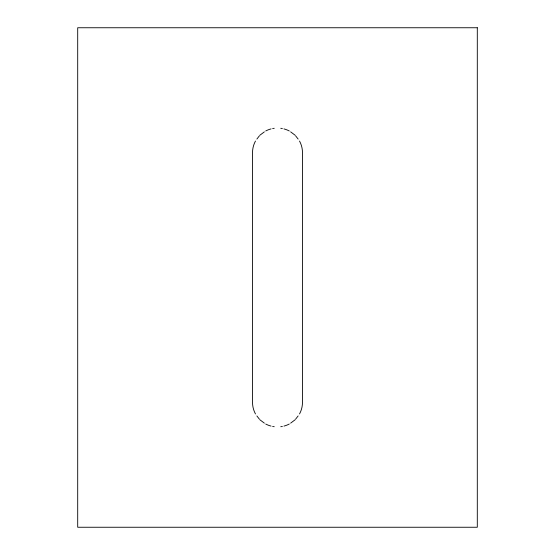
<?xml version="1.0" encoding="UTF-8"?>
<svg xmlns="http://www.w3.org/2000/svg" width="555" height="555" viewBox="0 0 555 555"><rect width="100%" height="100%" fill="white"/><g stroke="black" fill="none" stroke-linecap="round" stroke-linejoin="round"><path stroke-width="0.83" d="M256.861 139.076L259.345 135.899M295.655 419.101L298.139 415.924M259.837 135.267L264.367 131.854M290.633 423.146L295.163 419.733M290.633 131.854L295.163 135.267M259.837 419.733L264.367 423.146M295.655 135.899L298.139 139.076M256.861 415.924L259.345 419.101M299.527 141.046A24.586 24.371 0 0 1 302.475 152.625L302.475 402.375A24.586 24.371 0 0 1 299.527 413.954M255.473 141.046A24.586 24.371 0 0 0 252.525 152.625L252.525 402.375A24.586 24.371 0 0 0 255.473 413.954M265.72 130.98A25.155 24.94 0 0 1 271.034 128.913M272.623 128.552A25.155 24.94 0 0 1 274.239 128.288M280.761 128.288A25.155 24.94 0 0 1 282.377 128.552M283.966 128.913A25.155 24.94 0 0 1 289.28 130.98M289.28 424.02A25.155 24.94 0 0 1 283.966 426.087M282.377 426.448A25.155 24.94 0 0 1 280.761 426.712M274.239 426.712A25.155 24.94 0 0 1 272.623 426.448M271.034 426.087A25.155 24.94 0 0 1 265.72 424.02M477.3 27.75L77.7 27.75L77.7 527.25L477.3 527.25L477.3 27.75"/></g></svg>
